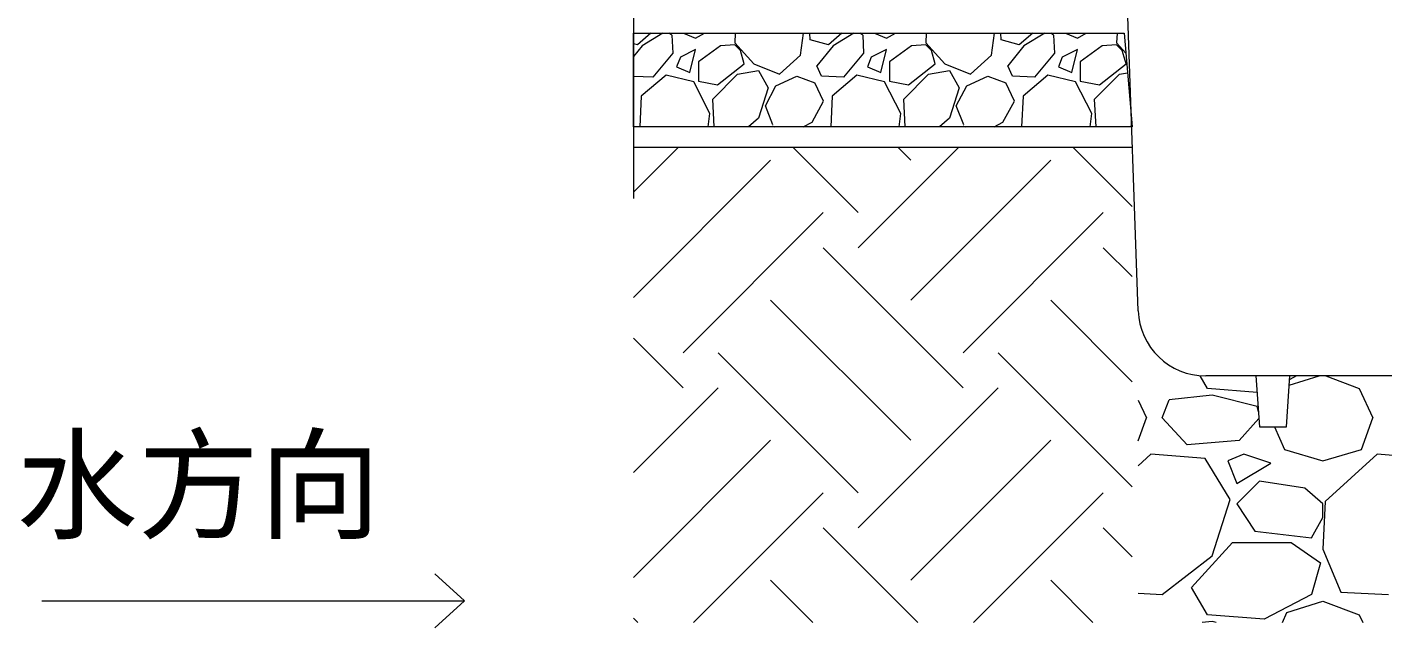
# Model space of a CAD drawing. Header units: millimetres. Extents: x 4229 to 8429, y -1187 to 1783.
# Drawn here: x 5954.7 to 6259, y -560.8 to -426 of the extents above; entities that cross this region are included whole.
import ezdxf

# ---------------------------------------------------------------- set-up
doc = ezdxf.new("R2010")
doc.units = ezdxf.units.MM
doc.styles.add('微軟正黑體-20', font='Microsoft JhengHei.ttf', dxfattribs={"height": 20})

msp = doc.modelspace()

# ---------------------------------------------------------------- linework, layer by layer
at = {"linetype": 'Continuous', "lineweight": 5}
for p, q in [((6204.06, -489.59), (6198.13, -319.84)), ((6094.71, -427.33), (6091.68, -429.91)), ((6097.41, -427.33), (6092.75, -430.13)), ((6099.39, -427.77), (6098.74, -427.33)), ((6099.39, -427.77), (6099.61, -431.84)), ((6102.05, -427.33), (6104.75, -428.41)), ((6104.75, -428.41), (6106.73, -427.33)), ((6113.63, -427.33), (6113.53, -429.48)), ((6128.31, -432.27), (6128.95, -427.33)), ((6130.46, -428.84), (6130.38, -427.33)), ((6134.53, -429.91), (6130.46, -428.84)), ((6137.55, -427.33), (6134.53, -429.91)), ((6140.25, -427.33), (6135.6, -430.13)), ((6142.24, -427.77), (6141.58, -427.33)), ((6142.24, -427.77), (6142.45, -431.84)), ((6144.9, -427.33), (6147.59, -428.41)), ((6147.59, -428.41), (6149.57, -427.33)), ((6156.48, -427.33), (6156.38, -429.48)), ((6171.16, -432.27), (6171.79, -427.33)), ((6173.3, -428.84), (6173.22, -427.33)), ((6177.37, -429.91), (6173.3, -428.84)), ((6180.4, -427.33), (6177.37, -429.91)), ((6183.1, -427.33), (6178.44, -430.13)), ((6185.09, -427.77), (6184.43, -427.33)), ((6185.09, -427.77), (6185.3, -431.84)), ((6187.74, -427.33), (6190.44, -428.41)), ((6190.44, -428.41), (6192.42, -427.33)), ((6199.32, -427.33), (6199.23, -429.48)), ((6091.68, -429.91), (6090.79, -429.68)), ((6092.75, -430.13), (6090.79, -432.55)), ((6099.61, -431.84), (6095.11, -437.2)), ((6104.75, -430.98), (6101.32, -432.7)), ((6103.46, -436.12), (6104.75, -430.98)), ((6110.32, -430.13), (6105.39, -433.77)), ((6113.53, -429.91), (6110.32, -430.13)), ((6113.53, -429.48), (6117.82, -434.2)), ((6114.82, -431.2), (6113.53, -429.91)), ((6115.67, -434.2), (6114.82, -431.2)), ((6135.6, -430.13), (6131.95, -434.63)), ((6142.45, -431.84), (6137.95, -437.2)), ((6147.59, -430.98), (6144.17, -432.7)), ((6146.31, -436.12), (6147.59, -430.98)), ((6153.16, -430.13), (6148.24, -433.77)), ((6156.38, -429.91), (6153.16, -430.13)), ((6156.38, -429.48), (6160.66, -434.2)), ((6157.66, -431.2), (6156.38, -429.91)), ((6158.52, -434.2), (6157.66, -431.2)), ((6178.44, -430.13), (6174.8, -434.63)), ((6185.3, -431.84), (6180.8, -437.2)), ((6190.44, -430.98), (6187.01, -432.7)), ((6189.16, -436.12), (6190.44, -430.98)), ((6196.01, -430.13), (6191.08, -433.77)), ((6199.23, -429.91), (6196.01, -430.13)), ((6199.23, -429.48), (6201.31, -431.77)), ((6200.51, -431.2), (6199.23, -429.91)), ((6201.37, -434.2), (6200.51, -431.2)), ((6101.32, -432.7), (6100.46, -434.84)), ((6100.46, -434.84), (6103.46, -436.12)), ((6105.39, -433.77), (6105.39, -438.05)), ((6109.67, -438.91), (6115.67, -434.2)), ((6117.82, -434.2), (6123.6, -436.55)), ((6123.6, -436.55), (6128.31, -432.27)), ((6133.03, -436.98), (6131.95, -434.63)), ((6144.17, -432.7), (6143.31, -434.84)), ((6143.31, -434.84), (6146.31, -436.12)), ((6148.24, -433.77), (6148.24, -438.05)), ((6152.52, -438.91), (6158.52, -434.2)), ((6160.66, -434.2), (6166.45, -436.55)), ((6166.45, -436.55), (6171.16, -432.27)), ((6175.87, -436.98), (6174.8, -434.63)), ((6187.01, -432.7), (6186.16, -434.84)), ((6186.16, -434.84), (6189.16, -436.12)), ((6191.08, -433.77), (6191.08, -438.05)), ((6195.37, -438.91), (6201.37, -434.2)), ((6095.11, -437.2), (6090.79, -437.01)), ((6098.11, -436.77), (6092.54, -441.48)), ((6104.32, -438.27), (6098.11, -436.77)), ((6105.39, -438.05), (6109.67, -438.91)), ((6108.6, -442.12), (6114.17, -436.55)), ((6114.17, -436.55), (6118.89, -435.7)), ((6118.89, -435.7), (6121.03, -439.55)), ((6122.74, -439.12), (6127.46, -436.98)), ((6127.46, -436.98), (6131.53, -438.48)), ((6137.95, -437.2), (6133.03, -436.98)), ((6140.95, -436.77), (6135.38, -441.48)), ((6147.17, -438.27), (6140.95, -436.77)), ((6148.24, -438.05), (6152.52, -438.91)), ((6151.45, -442.12), (6157.02, -436.55)), ((6157.02, -436.55), (6161.73, -435.7)), ((6161.73, -435.7), (6163.88, -439.55)), ((6165.59, -439.12), (6170.3, -436.98)), ((6170.3, -436.98), (6174.37, -438.48)), ((6180.8, -437.2), (6175.87, -436.98)), ((6183.8, -436.77), (6178.23, -441.48)), ((6190.01, -438.27), (6183.8, -436.77)), ((6191.08, -438.05), (6195.37, -438.91)), ((6194.3, -442.12), (6199.87, -436.55)), ((6199.87, -436.55), (6201.69, -436.22)), ((6107.96, -445.34), (6104.32, -438.27)), ((6121.03, -439.55), (6118.89, -446.41)), ((6120.39, -443.62), (6122.74, -439.12)), ((6133.45, -442.55), (6131.53, -438.48)), ((6150.81, -445.34), (6147.17, -438.27)), ((6163.88, -439.55), (6161.73, -446.41)), ((6163.23, -443.62), (6165.59, -439.12)), ((6176.3, -442.55), (6174.37, -438.48)), ((6193.65, -445.34), (6190.01, -438.27)), ((6092.54, -441.48), (6092.22, -448.36)), ((6108.93, -448.35), (6108.6, -442.12)), ((6122.1, -447.91), (6120.39, -443.62)), ((6130.88, -447.27), (6133.45, -442.55)), ((6135.38, -441.48), (6135.07, -448.35)), ((6151.78, -448.34), (6151.45, -442.12)), ((6164.95, -447.91), (6163.23, -443.62)), ((6173.73, -447.27), (6176.3, -442.55)), ((6178.23, -441.48), (6177.92, -448.33)), ((6194.62, -448.33), (6194.3, -442.12)), ((6107.57, -448.35), (6107.96, -445.34)), ((6118.89, -446.41), (6116.6, -448.35)), ((6128.9, -448.35), (6130.88, -447.27)), ((6150.42, -448.34), (6150.81, -445.34)), ((6161.73, -446.41), (6159.47, -448.34)), ((6171.77, -448.33), (6173.73, -447.27)), ((6193.27, -448.33), (6193.65, -445.34)), ((6119.53, -448.34), (6119.5, -448.35)), ((6119.55, -448.35), (6119.53, -448.34)), ((6121.89, -448.12), (6122.46, -448.35)), ((6162.38, -448.34), (6162.37, -448.34)), ((6162.38, -448.34), (6162.38, -448.34)), ((6164.73, -448.12), (6165.27, -448.34)), ((6202.71, -448), (6202.33, -448.33)), ((6090.79, -463.03), (6100.85, -452.96)), ((6141.23, -467.59), (6126.6, -452.96)), ((6141.23, -475.45), (6163.71, -452.96)), ((6153.01, -455.81), (6150.17, -452.96)), ((6202.73, -466.24), (6189.46, -452.96)), ((6090.79, -486.6), (6121.58, -455.81)), ((6153.01, -487.24), (6184.44, -455.81)), ((6101.94, -499.02), (6133.37, -467.59)), ((6164.8, -499.02), (6196.23, -467.59)), ((6164.8, -506.88), (6133.37, -475.45)), ((6202.73, -481.95), (6196.23, -475.45)), ((6153.01, -518.67), (6121.58, -487.24)), ((6202.73, -505.53), (6184.44, -487.24)), ((6101.94, -506.88), (6090.79, -495.73)), ((6141.23, -530.45), (6109.8, -499.02)), ((6202.73, -529.1), (6172.66, -499.02)), ((6219.62, -507.03), (6217.99, -504.24)), ((6401.64, -504.24), (6219.23, -504.24)), ((6230.48, -504.24), (6231.27, -515.62)), ((6237.35, -515.62), (6238.14, -504.24)), ((6237.99, -506.34), (6244.72, -504.24)), ((6239.6, -504.24), (6238.09, -505.03)), ((6246.21, -504.24), (6253.66, -507.03)), ((6090.79, -525.89), (6109.8, -506.88)), ((6141.23, -538.31), (6172.66, -506.88)), ((6230.74, -507.92), (6219.62, -507.03)), ((6253.66, -507.03), (6256.71, -513.64)), ((6204.06, -509.64), (6205.91, -513.64)), ((6209.46, -513.64), (6210.99, -509.57)), ((6220.64, -508.56), (6210.99, -509.57)), ((6230.8, -511.1), (6220.64, -508.56)), ((6231.04, -512.32), (6230.8, -511.1)), ((6204.06, -518.8), (6205.91, -513.64)), ((6215.05, -519.73), (6209.46, -513.64)), ((6231.15, -513.81), (6226.73, -518.72)), ((6254.17, -520.75), (6256.71, -513.64)), ((6231.27, -515.62), (6237.35, -515.62)), ((6234.7, -515.62), (6236.89, -520.75)), ((6090.79, -549.46), (6121.58, -518.67)), ((6153.01, -550.1), (6184.44, -518.67)), ((6226.73, -518.72), (6215.05, -519.73)), ((6206.92, -521.77), (6204.06, -524.38)), ((6219.11, -522.78), (6206.92, -521.77)), ((6224.7, -531.93), (6219.11, -522.78)), ((6227.75, -521.77), (6224.19, -523.29)), ((6224.19, -523.29), (6226.23, -528.37)), ((6233.85, -523.8), (6227.75, -521.77)), ((6236.89, -520.75), (6245.53, -523.29)), ((6245.53, -523.29), (6254.17, -520.75)), ((6257.72, -521.77), (6246.04, -532.43)), ((6269.91, -522.78), (6257.72, -521.77)), ((6226.23, -528.37), (6233.85, -523.8)), ((6231.31, -527.86), (6226.23, -532.94)), ((6241.47, -529.39), (6231.31, -527.86)), ((6245.53, -532.94), (6241.47, -529.39)), ((6104.23, -559.59), (6133.37, -530.45)), ((6167.1, -559.59), (6196.23, -530.45)), ((6220.64, -544.63), (6224.7, -531.93)), ((6246.04, -532.43), (6245.53, -543.1)), ((6226.23, -532.94), (6230.29, -539.04)), ((6245.53, -535.99), (6245.53, -532.94)), ((6154.64, -559.59), (6133.37, -538.31)), ((6202.73, -544.82), (6196.23, -538.31)), ((6242.99, -540.56), (6245.53, -535.99)), ((6216.07, -551.74), (6225.21, -541.58)), ((6225.21, -541.58), (6238.42, -541.58)), ((6230.29, -539.04), (6242.99, -540.56)), ((6238.42, -541.58), (6245.02, -546.15)), ((6209.46, -553.26), (6220.64, -544.63)), ((6245.53, -543.1), (6249.59, -552.75)), ((6245.02, -546.15), (6242.99, -553.26)), ((6131.07, -559.59), (6121.58, -550.1)), ((6193.93, -559.59), (6184.44, -550.1)), ((6204.06, -553), (6209.46, -553.26)), ((6219.62, -557.83), (6216.07, -551.74)), ((6242.99, -553.26), (6232.32, -558.85)), ((6249.59, -552.75), (6260.26, -553.26)), ((6237.4, -557.33), (6245.53, -554.79)), ((6245.53, -554.79), (6253.66, -557.83)), ((6091.78, -559.59), (6090.79, -558.59)), ((6220.64, -559.36), (6218.45, -559.59)), ((6232.32, -558.85), (6219.62, -557.83)), ((6221.56, -559.59), (6220.64, -559.36)), ((6236.43, -559.59), (6237.4, -557.33)), ((6253.66, -557.83), (6254.47, -559.59))]:
    msp.add_line(p, q, dxfattribs=at)
at = {"lineweight": 5}
for p, q in [((6090.79, -404.85), (6090.79, -464.4)), ((6090.79, -448.36), (6090.79, -427.33)), ((6090.79, -427.33), (6200.92, -427.33)), ((6200.92, -427.33), (6202.73, -448.33)), ((6202.73, -448.33), (6090.79, -448.36)), ((6202.73, -452.96), (6090.79, -452.96)), ((6052.86, -554.72), (6046.2, -548.66)), ((5957.98, -554.72), (6052.86, -554.72)), ((6052.86, -554.72), (6046.2, -560.77))]:
    msp.add_line(p, q, dxfattribs=at)
at = {"linetype": 'Continuous', "lineweight": 5}
msp.add_arc((6219.23, -489.06), 15.18, 182, 270, dxfattribs=at)

# ---------------------------------------------------------------- texts
at = {"lineweight": 5, "style": '微軟正黑體-20'}
msp.add_text('排水方向', height=20, dxfattribs=at).set_placement((5924.96, -538.68))

doc.saveas('drawing.dxf')
